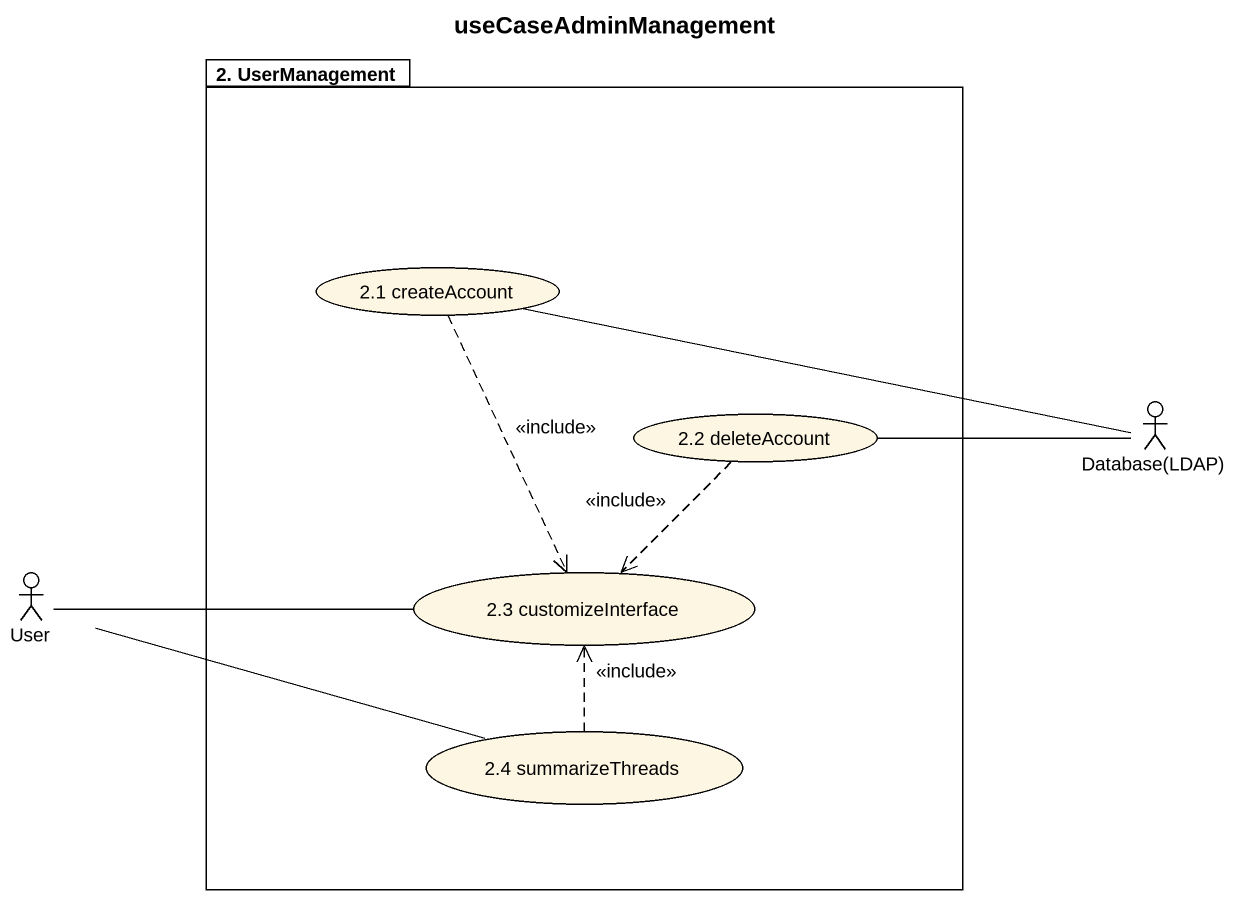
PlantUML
@startuml
title useCaseAdminManagement
package "2. UserManagement" as p2_UserManagement {
  usecase "2.1 createAccount" as u2_1_createAccount
  usecase "2.2 deleteAccount" as u2_2_deleteAccount
  usecase "2.3 customizeInterface" as u2_3_customizeInterface
  usecase "2.4 summarizeThreads" as u2_4_summarizeThreads
}
actor "Database(LDAP)" as Database_LDAP
actor User
u2_1_createAccount ..> u2_3_customizeInterface : <<include>>
u2_2_deleteAccount ..> u2_3_customizeInterface : <<include>>
Database_LDAP -left- u2_1_createAccount
Database_LDAP -left- u2_2_deleteAccount
User -right- u2_3_customizeInterface
u2_4_summarizeThreads -left- User
u2_4_summarizeThreads .up.> u2_3_customizeInterface : <<include>>
@enduml
